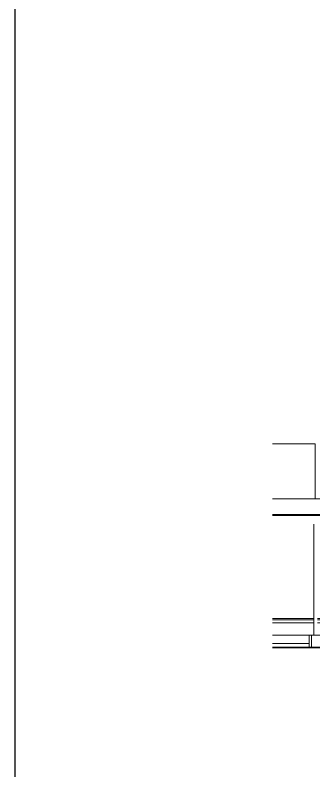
# Model space of a CAD drawing. Header units: inches. Extents: x 22 to 382261, y 22 to 371281.
# Drawn here: x 185848 to 193110, y 137254 to 155631 of the extents above; entities that cross this region are included whole.
import ezdxf

# ---------------------------------------------------------------- set-up
doc = ezdxf.new("R2010")
doc.units = ezdxf.units.IN
doc.header["$MEASUREMENT"] = 0
for name, color, linetype, lineweight in [('A-FLOR', 192, 'Continuous', 9), ('A-GLAZ-CURT', 52, 'Continuous', 9), ('A-ROOF', 132, 'Continuous', 9), ('A-WALL', 113, 'Continuous', 9), ('Q-CASE', 31, 'Continuous', 9)]:
    doc.layers.add(name, color=color, linetype=linetype, lineweight=lineweight)

# ---------------------------------------------------------------- blocks, each defined once
blk = doc.blocks.new('Casework 1 - Casework 1-382926-Right Side Elevation')
at = {"layer": 'Q-CASE'}
for p, q in [((-27412, 3000), (-27412, 300)), ((-27530, 300), (-27469, 300)), ((-27530, 300), (-27530, 0)), ((-27469, 300), (-27227, 300)), ((-27469, 0), (-27469, 300)), ((-28419, 100), (-27530, 100))]:
    blk.add_line(p, q, dxfattribs=at)
blk = doc.blocks.new('Roofs 1 - Roofs 1-397225-Right Side Elevation')
at = {"layer": 'A-ROOF'}
for p, q in [((-14665, 3612), (-28419, 3612)), ((-28419, 3236), (-14505, 3236)), ((-28419, 3205), (-14509, 3205))]:
    blk.add_line(p, q, dxfattribs=at)
blk = doc.blocks.new('Casework 4 - Casework 4-487880-Right Side Elevation')
at = {"layer": 'Q-CASE'}
for p, q in [((-27412, 705), (-28419, 705)), ((-28419, 670), (-27412, 670)), ((-28419, 600), (-27412, 600)), ((-27323, 670), (-23046, 670)), ((-27323, 600), (-23046, 600)), ((-23046, 705), (-27322, 705)), ((-21637, 705), (-22956, 705)), ((-22956, 670), (-21637, 670)), ((-22956, 600), (-21645, 600)), ((-21654, 300), (-21654, 600)), ((-21645, 600), (-19964, 600)), ((-21637, 670), (-21637, 705)), ((-21637, 705), (-19928, 705)), ((-21637, 670), (-19928, 670)), ((-20004, 300), (-20004, 600)), ((-20004, 600), (-20004, 519)), ((-19928, 670), (-19928, 705))]:
    blk.add_line(p, q, dxfattribs=at)
blk.add_arc((-19897, 622), 69.7, 136.095, 198.1379, dxfattribs=at)
blk.add_open_spline([(-21645, 600), (-21646, 608), (-21646, 625), (-21645, 650), (-21643, 664), (-21642, 670)], degree=3, dxfattribs=at)
blk = doc.blocks.new('System Panel - Glazed-836453-Right Side Elevation')
at = {"layer": 'A-GLAZ-CURT'}
for p, q in [((-27384, 4950), (-28419, 4950)), ((-27384, 3612), (-27384, 4950))]:
    blk.add_line(p, q, dxfattribs=at)

msp = doc.modelspace()

# ---------------------------------------------------------------- linework, layer by layer
msp.add_lwpolyline([(185847.8, 174007.8), (258290.1, 174007.8), (258290.1, 100501.1), (185847.8, 100501.1)], close=True)
at = {"layer": 'A-FLOR', "lineweight": 35}
msp.add_line((246172.8, 140255.4), (192104.4, 140255.4), dxfattribs=at)
at = {"layer": 'A-WALL'}
msp.add_line((192993.1, 140555.4), (192104.4, 140555.4), dxfattribs=at)

# ---------------------------------------------------------------- block references
at = {"layer": 'A-GLAZ-CURT'}
msp.add_blockref('System Panel - Glazed-836453-Right Side Elevation', (220522.9, 140255.4), dxfattribs=at)
at = {"layer": 'A-ROOF'}
msp.add_blockref('Roofs 1 - Roofs 1-397225-Right Side Elevation', (220522.9, 140255.4), dxfattribs=at)
at = {"layer": 'Q-CASE'}
for name in ['Casework 1 - Casework 1-382926-Right Side Elevation', 'Casework 4 - Casework 4-487880-Right Side Elevation']:
    msp.add_blockref(name, (220522.9, 140255.4), dxfattribs=at)

doc.saveas('drawing.dxf')
